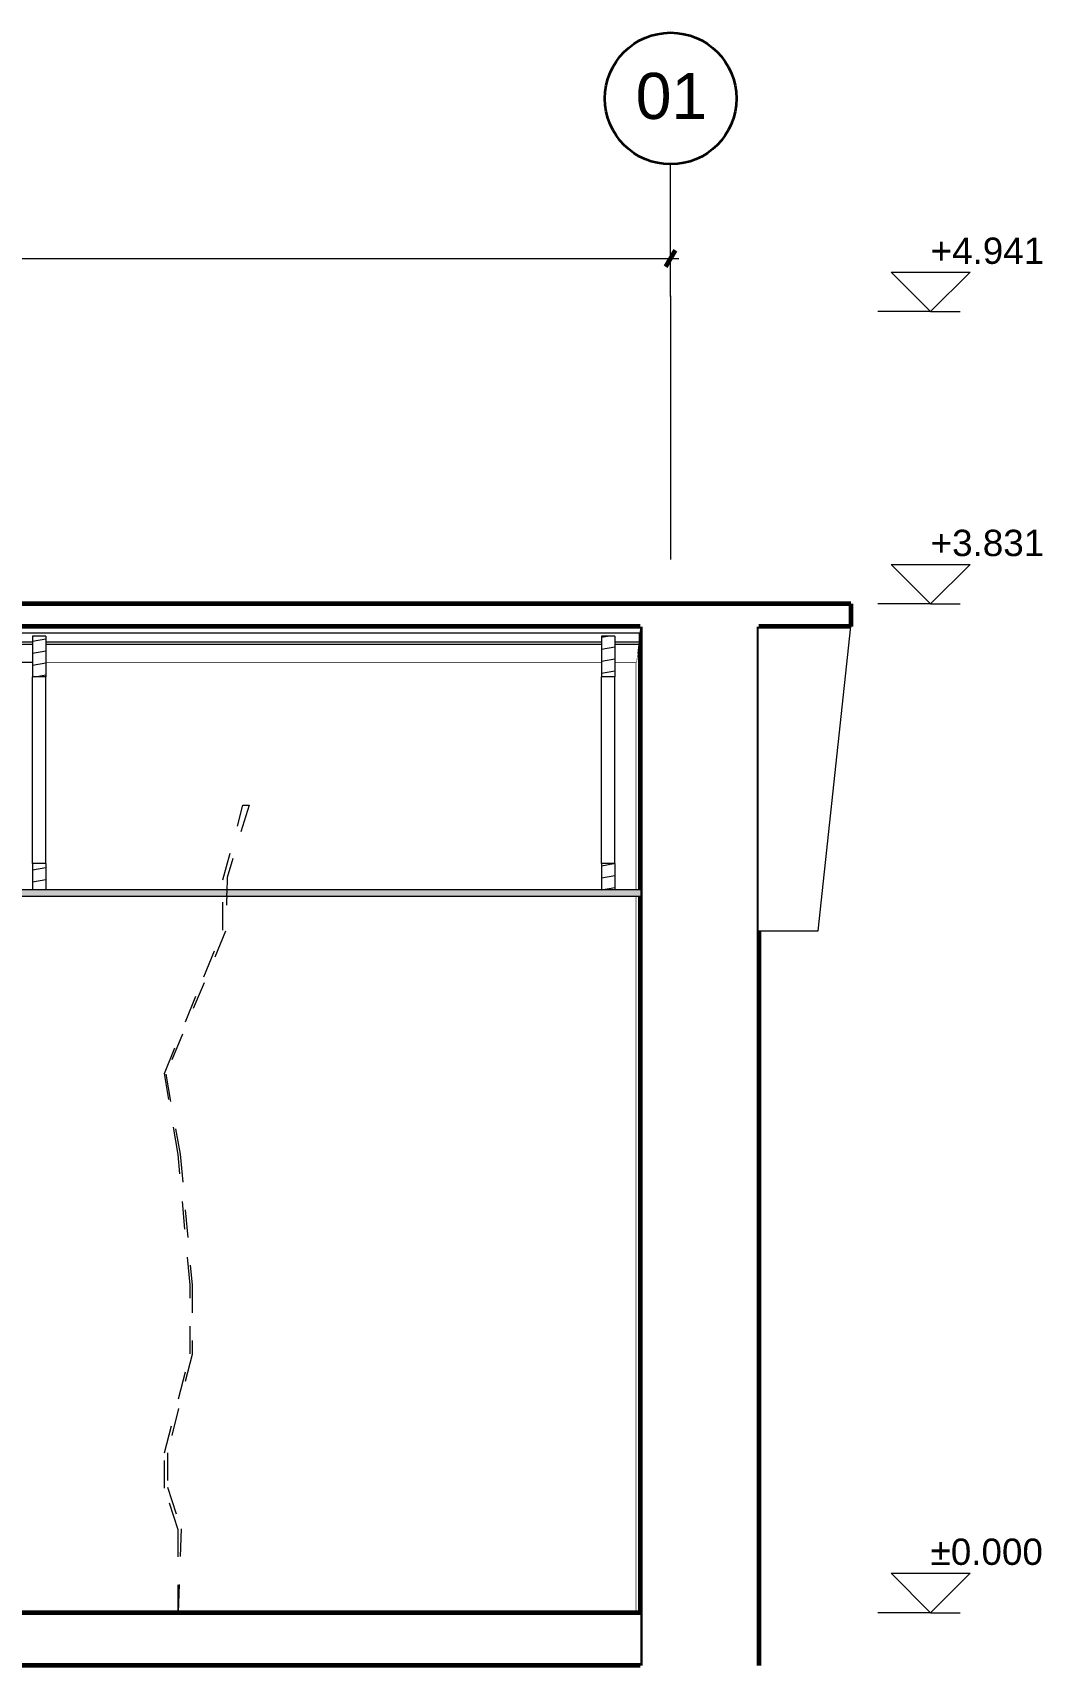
# Model space of a CAD drawing. Header units: metres. Extents: x 48 to 635, y -15 to 39.
# Drawn here: x 526.89 to 530.73, y -14.8 to -8.6 of the extents above; entities that cross this region are included whole.
import ezdxf

# ---------------------------------------------------------------- set-up
doc = ezdxf.new("R2010")
doc.units = ezdxf.units.M
doc.header["$MEASUREMENT"] = 0
doc.linetypes.add('Dashed', pattern=[0.211667, 0.105833, -0.105833])
doc.linetypes.add('Wipeout_Contour', pattern=[1, 0, -1])
for name, color, linetype in [('2D Drafting - General', 7, 'Continuous'), ('Dimensioning - General', 7, 'Continuous'), ('Interior - Furniture', 7, 'Continuous'), ('Shell - Roof', 7, 'Continuous'), ('Site & Landscape - Terrain', 7, 'Continuous'), ('Structural - Bearing', 7, 'Continuous'), ('Structural - Grid', 7, 'Continuous')]:
    doc.layers.add(name, color=color, linetype=linetype)
doc.styles.add('GENERATED_STYLE_1', font='')
doc.styles.get('GENERATED_STYLE_1').set_extended_font_data('Arial')
doc.dimstyles.new('GENERATED_STYLE__7', dxfattribs={"dimtxt": 0.1, "dimasz": 0.0475, "dimexe": 0.18, "dimexo": 0.0625, "dimgap": 0.09, "dimtad": 3, "dimtih": 1, "dimtoh": 1, "dimzin": 0, "dimdsep": 46, "dimtxsty": 'GENERATED_STYLE_1', "dimblk": 'ARROWHEAD_2', "dimblk1": 'ARROWHEAD_2', "dimblk2": 'ARROWHEAD_2', "dimcen": 0.09, "dimclrd": 256, "dimclre": 256, "dimclrt": 5, "dimazin": 0, "dimtfac": 1, "dimtdec": 4, "dimtmove": 0, "dimatfit": 3, "dimfxl": 1, "dimtolj": 1, "dimtzin": 0, "dimarcsym": 0})
pattern_1 = [(10, (535.77004, -14.601266), (-0.00781417, 0.04431635), [])]

# ---------------------------------------------------------------- blocks, each defined once
blk = doc.blocks.new('*D139', base_point=(535.77, -14.6013))
at = {"layer": 'Dimensioning - General', "color": 151, "linetype": 'Continuous', "lineweight": 20, "true_color": 0x80c2ff}
for p, q in [((520.91, -9.5054), (520.91, -9.4116)), ((529.315, -9.5054), (529.315, -9.4116)), ((520.91, -9.4585), (529.315, -9.4585)), ((529.315, -9.4585), (529.3456, -9.4585))]:
    blk.add_line(p, q, dxfattribs=at)
at = {"layer": 'Dimensioning - General', "color": 7, "linetype": 'Continuous', "lineweight": 60}
for p, q in [((520.928, -9.4273), (520.8919, -9.4898)), ((529.297, -9.4898), (529.333, -9.4273))]:
    blk.add_line(p, q, dxfattribs=at)
at = {"layer": 'Dimensioning - General', "color": 5, "lineweight": 25, "insert": (524.9795, -9.5785), "char_height": 0.1, "attachment_point": 7, "style": 'GENERATED_STYLE_1'}
blk.add_mtext('\\A1;{\\pql;\\fArial|b0|i0|c0|p34;8.41}', dxfattribs=at)
blk = doc.blocks.new('ARROWHEAD_2')
at = {"color": 0, "linetype": 'Continuous', "lineweight": 0}
for p, q in [((0, 0), (-1, 0)), ((-0.38, -0.66), (0.38, 0.66))]:
    blk.add_line(p, q, dxfattribs=at)

msp = doc.modelspace()

# ---------------------------------------------------------------- linework, layer by layer
at = {"layer": 'Dimensioning - General', "color": 7, "linetype": 'Continuous', "lineweight": 13}
for p, q in [((530.3025, -9.6607), (530.1525, -9.5107)), ((530.1525, -9.5107), (530.4525, -9.5107)), ((530.4525, -9.5107), (530.3025, -9.6607)), ((530.3025, -10.7704), (530.1525, -10.6204)), ((530.1525, -10.6204), (530.4525, -10.6204)), ((530.4525, -10.6204), (530.3025, -10.7704)), ((530.3025, -14.6013), (530.1525, -14.4513)), ((530.1525, -14.4513), (530.4525, -14.4513)), ((530.4525, -14.4513), (530.3025, -14.6013))]:
    msp.add_line(p, q, dxfattribs=at)
at = {"layer": 'Dimensioning - General', "color": 151, "linetype": 'Continuous', "lineweight": 20, "true_color": 0x80c2ff}
for p, q in [((530.3025, -9.6607), (530.1025, -9.6607)), ((530.3025, -9.6607), (530.415, -9.6607)), ((530.3025, -10.7704), (530.1025, -10.7704)), ((530.3025, -10.7704), (530.415, -10.7704)), ((530.3025, -14.6013), (530.1025, -14.6013)), ((530.3025, -14.6013), (530.415, -14.6013))]:
    msp.add_line(p, q, dxfattribs=at)
at = {"layer": 'Structural - Bearing', "color": 251, "linetype": 'Continuous', "lineweight": 20, "true_color": 0x6a6a6a}
msp.add_line((524.7808, -10.9923), (526.8918, -10.9923), dxfattribs=at)
at = {"layer": 'Structural - Grid', "color": 104, "linetype": 'Continuous', "lineweight": 13, "true_color": 0x029e21}
for p, q in [((529.315, -9.6013), (529.315, -9.1013)), ((529.315, -9.6013), (529.315, -10.1013)), ((529.315, -10.1013), (529.315, -10.6013))]:
    msp.add_line(p, q, dxfattribs=at)
at = {"layer": 'Structural - Grid', "color": 7, "linetype": 'Continuous', "lineweight": 35}
msp.add_circle((529.315, -8.8513), 0.25, dxfattribs=at)
at = {"layer": 'Structural - Grid', "color": 104, "linetype": 'Continuous', "lineweight": 13, "true_color": 0x029e21}
msp.add_point((529.315, -9.6013), dxfattribs=at)
msp.add_point((529.315, -9.6013), dxfattribs=at)

# ---------------------------------------------------------------- texts
at = {"layer": 'Dimensioning - General', "color": 5, "lineweight": 25, "char_height": 0.1, "attachment_point": 7, "style": 'GENERATED_STYLE_1'}
for s, insert in [('\\A1;{\\pql;\\fArial|b0|i0|c0|p34;+4.941}', (530.3025, -9.4807)), ('\\A1;{\\pql;\\fArial|b0|i0|c0|p34;+3.831}', (530.3025, -10.5904)), ('\\A1;{\\pql;\\fArial|b0|i0|c0|p34;±0.000}', (530.3025, -14.4213))]:
    msp.add_mtext(s, dxfattribs=dict(at, insert=insert))
at = {"layer": 'Structural - Grid', "color": 7, "lineweight": 13, "insert": (529.1822, -8.8427), "char_height": 0.175, "attachment_point": 4, "style": 'GENERATED_STYLE_1'}
msp.add_mtext('\\A1;{\\pql;\\pt0;\\fArial|b0|i0|c0|p34;01}', dxfattribs=at)

# ---------------------------------------------------------------- dimensions: what is measured, and where the dimension line sits
at = {"layer": 'Dimensioning - General', "color": 151, "linetype": 'Continuous', "lineweight": 20, "true_color": 0x80c2ff}
dim = msp.add_linear_dim(base=(529.315, -9.4585), p1=(520.90997, -9.4585), p2=(529.315, -9.4585), dimstyle='GENERATED_STYLE__7', dxfattribs=at)
dim.commit()
dim.dimension.update_dxf_attribs({"geometry": '*D139', "text_midpoint": (525.10934, -9.5285), "dimtype": 160})

# ---------------------------------------------------------------- wipeouts: each hides what was drawn before it
at = {"color": 254, "linetype": 'Wipeout_Contour', "lineweight": 0, "ltscale": 2112.485392}
msp.add_wipeout([(526.9418, -10.9923), (526.9418, -11.8563), (529.0528, -11.8563), (529.0528, -10.9923)], dxfattribs=at).dxf.layer = 'Structural - Bearing'
at = {"color": 254, "linetype": 'Wipeout_Contour', "lineweight": 0, "ltscale": 2117.070447}
msp.add_wipeout([(529.1028, -10.9923), (529.1028, -11.8563), (529.1849, -11.8563), (529.1849, -10.9923)], dxfattribs=at).dxf.layer = 'Structural - Bearing'

# ---------------------------------------------------------------- next in the draw order: linework, layer by layer
at = {"layer": 'Structural - Bearing', "color": 251, "linetype": 'Continuous', "lineweight": 20, "true_color": 0x6a6a6a}
for p, q in [((526.9418, -10.9923), (529.0528, -10.9923)), ((529.1028, -10.9923), (529.1849, -10.9923)), ((529.1849, -11.8563), (529.1849, -10.9923)), ((529.1849, -14.6013), (529.1849, -11.8813))]:
    msp.add_line(p, q, dxfattribs=at)

# ---------------------------------------------------------------- next in the draw order: wipeouts: each hides what was drawn before it
at = {"color": 254, "linetype": 'Wipeout_Contour', "lineweight": 0, "ltscale": 2108.162072}
msp.add_wipeout([(526.8918, -11.7563), (526.9418, -11.7563), (526.9418, -11.0474), (526.8918, -11.0474)], dxfattribs=at).dxf.layer = 'Interior - Furniture'
at = {"color": 254, "linetype": 'Wipeout_Contour', "lineweight": 0, "ltscale": 2116.804191}
msp.add_wipeout([(529.0528, -11.7563), (529.1028, -11.7563), (529.1028, -11.0474), (529.0528, -11.0474)], dxfattribs=at).dxf.layer = 'Interior - Furniture'

# ---------------------------------------------------------------- next in the draw order: wipeouts: each hides what was drawn before it
at = {"color": 254, "linetype": 'Wipeout_Contour', "lineweight": 0, "ltscale": 2112.445194}
msp.add_wipeout([(529.0528, -10.9252), (526.9418, -10.9252), (526.9418, -10.9923), (529.0528, -10.9923)], dxfattribs=at).dxf.layer = 'Shell - Roof'
at = {"color": 254, "linetype": 'Wipeout_Contour', "lineweight": 0, "ltscale": 4762.520009}
msp.add_wipeout([(529.1922, -10.9252), (529.1849, -10.9923), (529.1849, -11.8563), (529.1996, -11.8563), (529.1996, -10.8565), (529.197, -10.8803), (529.197, -10.8803), (529.1972, -10.9148), (529.196, -10.9252)], dxfattribs=at).dxf.layer = 'Structural - Bearing'

# ---------------------------------------------------------------- next in the draw order: wipeouts: each hides what was drawn before it
at = {"color": 254, "linetype": 'Wipeout_Contour', "lineweight": 0, "ltscale": 2108.129142}
msp.add_wipeout([(526.8918, -10.994), (526.8918, -11.0474), (526.9418, -11.0474), (526.9418, -10.994)], dxfattribs=at).dxf.layer = 'Interior - Furniture'
at = {"color": 254, "linetype": 'Wipeout_Contour', "lineweight": 0, "ltscale": 2117.439576}
msp.add_wipeout([(529.1849, -14.6013), (529.1996, -14.6013), (529.1996, -11.8813), (529.1849, -11.8813)], dxfattribs=at).dxf.layer = 'Structural - Bearing'

# ---------------------------------------------------------------- next in the draw order: hatches: boundary and pattern name
at = {"layer": 'Interior - Furniture', "linetype": 'Continuous', "lineweight": 13, "true_color": 0xe4ad2c}
h = msp.add_hatch(dxfattribs=at)
h.set_pattern_fill('Wood_0004', color=42, style=0, pattern_type=2)
h.set_pattern_definition(pattern_1)
h.paths.add_polyline_path([(526.8918, -10.994), (526.8918, -11.0474), (526.9418, -11.0474), (526.9418, -10.994)])

# ---------------------------------------------------------------- next in the draw order: linework, layer by layer
at = {"layer": 'Interior - Furniture', "color": 104, "linetype": 'Continuous', "lineweight": 20, "true_color": 0x029e21}
msp.add_line((526.9418, -11.0474), (526.8918, -11.0474), dxfattribs=at)

# ---------------------------------------------------------------- next in the draw order: wipeouts: each hides what was drawn before it
at = {"color": 254, "linetype": 'Wipeout_Contour', "lineweight": 0, "ltscale": 2118.335938}
msp.add_wipeout([(529.1996, -10.8565), (529.1996, -14.8013), (529.6497, -14.8013), (529.6497, -10.8565)], dxfattribs=at).dxf.layer = 'Structural - Bearing'

# ---------------------------------------------------------------- next in the draw order: linework, layer by layer
at = {"layer": 'Structural - Bearing', "color": 251, "linetype": 'Continuous', "lineweight": 20, "true_color": 0x6a6a6a}
for p, q in [((529.197, -10.8803), (529.1996, -10.8565)), ((529.1849, -10.9923), (529.1922, -10.9252))]:
    msp.add_line(p, q, dxfattribs=at)
at = {"layer": 'Structural - Bearing', "color": 7, "linetype": 'Continuous', "lineweight": 60}
for p, q in [((529.1996, -10.8565), (529.1996, -11.8563)), ((529.6497, -10.8565), (529.6497, -14.8013)), ((529.1996, -11.8563), (529.1996, -11.8813)), ((529.1996, -11.8813), (529.1996, -14.6013)), ((529.1996, -14.6013), (529.1996, -14.8013))]:
    msp.add_line(p, q, dxfattribs=at)

# ---------------------------------------------------------------- next in the draw order: wipeouts: each hides what was drawn before it
at = {"color": 254, "linetype": 'Wipeout_Contour', "lineweight": 0, "ltscale": 2100.965381}
msp.add_wipeout([(521.0579, -10.8565), (521.0597, -10.8803), (529.197, -10.8803), (529.1996, -10.8565)], dxfattribs=at).dxf.layer = 'Shell - Roof'
at = {"color": 254, "linetype": 'Wipeout_Contour', "lineweight": 0, "ltscale": 2120.026076}
msp.add_wipeout([(529.6497, -10.8565), (529.6497, -12.0119), (529.8749, -12.0119), (529.9997, -10.8565)], dxfattribs=at).dxf.layer = 'Shell - Roof'
at = {"color": 254, "linetype": 'Wipeout_Contour', "lineweight": 0, "ltscale": 2117.118634}
msp.add_wipeout([(529.1028, -10.9252), (529.1028, -10.9923), (529.1849, -10.9923), (529.1922, -10.9252)], dxfattribs=at).dxf.layer = 'Shell - Roof'
at = {"color": 254, "linetype": 'Wipeout_Contour', "lineweight": 0, "ltscale": 2101.052688}
msp.add_wipeout([(529.1996, -11.8563), (521.0579, -11.8563), (521.0579, -11.8813), (529.1996, -11.8813)], dxfattribs=at).dxf.layer = 'Site & Landscape - Terrain'
at = {"color": 254, "linetype": 'Wipeout_Contour', "lineweight": 0, "ltscale": 2095.719988}
msp.add_wipeout([(518.247, -14.8013), (529.1996, -14.8013), (529.1996, -14.6013), (518.247, -14.6013)], dxfattribs=at).dxf.layer = 'Structural - Bearing'

# ---------------------------------------------------------------- next in the draw order: hatches: boundary and pattern name
at = {"layer": 'Site & Landscape - Terrain', "linetype": 'Continuous', "lineweight": 15, "true_color": 0x93a0c6}
h = msp.add_hatch(dxfattribs=at)
h.set_pattern_fill('Plaster_0004', color=253, style=0, pattern_type=2)
h.set_pattern_definition([(0, (535.77004, -14.60127), (0, 0.08660254), [0, -0.05]), (0, (535.79504, -14.557965), (0, 0.08660254), [0, -0.05])])
h.paths.add_polyline_path([(529.1996, -11.8563), (521.0579, -11.8563), (521.0579, -11.8813), (529.1996, -11.8813)])

# ---------------------------------------------------------------- next in the draw order: linework, layer by layer
at = {"layer": '2D Drafting - General', "color": 7, "linetype": 'Dashed', "lineweight": 13}
msp.add_lwpolyline([(527.4445, -14.6013), (527.4445, -14.2863), (527.392, -14.1288), (527.392, -13.9938), (527.4895, -13.6188), (527.4895, -13.3563), (527.4445, -12.8613), (527.392, -12.5538), (527.542, -12.1863), (527.6141, -12.0095), (527.6141, -11.8188), (527.6906, -11.5353), (527.7136, -11.5353), (527.6308, -11.8093), (527.6247, -12.0139), (527.3972, -12.5559), (527.452, -12.8606), (527.4972, -13.3563), (527.4972, -13.6208), (527.4037, -13.9938), (527.4037, -14.1249), (527.4562, -14.2824)], close=True, dxfattribs=at)
at = {"layer": 'Shell - Roof', "color": 23, "linetype": 'Continuous', "lineweight": 13, "true_color": 0xbf8080}
msp.add_line((529.6497, -12.0119), (529.8749, -12.0119), dxfattribs=at)
at = {"layer": 'Site & Landscape - Terrain', "color": 55, "linetype": 'Continuous', "lineweight": 13, "true_color": 0xa2a233}
for p, q in [((529.1996, -11.8813), (521.0579, -11.8813)), ((526.8918, -11.8563), (524.7808, -11.8563)), ((529.0528, -11.8563), (526.9418, -11.8563)), ((529.1996, -11.8563), (529.1028, -11.8563))]:
    msp.add_line(p, q, dxfattribs=at)
at = {"layer": 'Structural - Bearing', "color": 7, "linetype": 'Continuous', "lineweight": 60}
for p, q in [((529.1996, -14.6013), (525.9996, -14.6013)), ((529.1996, -14.8013), (518.247, -14.8013))]:
    msp.add_line(p, q, dxfattribs=at)

# ---------------------------------------------------------------- next in the draw order: wipeouts: each hides what was drawn before it
at = {"color": 254, "linetype": 'Wipeout_Contour', "lineweight": 0, "ltscale": 2096.942407}
msp.add_wipeout([(529.9997, -10.7704), (518.2477, -10.7704), (518.2477, -10.8565), (529.9997, -10.8565)], dxfattribs=at).dxf.layer = 'Shell - Roof'

# ---------------------------------------------------------------- next in the draw order: linework, layer by layer
at = {"layer": 'Shell - Roof', "color": 7, "linetype": 'Continuous', "lineweight": 60}
for p, q in [((529.9997, -10.7704), (518.2477, -10.7704)), ((529.9997, -10.7704), (529.9997, -10.8565)), ((529.1996, -10.8565), (521.0579, -10.8565)), ((529.9997, -10.8565), (529.6497, -10.8565))]:
    msp.add_line(p, q, dxfattribs=at)
at = {"layer": 'Shell - Roof', "color": 23, "linetype": 'Continuous', "lineweight": 13, "true_color": 0xbf8080}
msp.add_line((529.8749, -12.0119), (529.9997, -10.8565), dxfattribs=at)

# ---------------------------------------------------------------- next in the draw order: wipeouts: each hides what was drawn before it
at = {"color": 254, "linetype": 'Wipeout_Contour', "lineweight": 0, "ltscale": 2108.197198}
msp.add_wipeout([(526.8918, -11.8563), (526.9418, -11.8563), (526.9418, -11.7563), (526.8918, -11.7563)], dxfattribs=at).dxf.layer = 'Interior - Furniture'
at = {"color": 254, "linetype": 'Wipeout_Contour', "lineweight": 0, "ltscale": 2116.839173}
msp.add_wipeout([(529.0528, -11.8563), (529.1028, -11.8563), (529.1028, -11.7563), (529.0528, -11.7563)], dxfattribs=at).dxf.layer = 'Interior - Furniture'

# ---------------------------------------------------------------- next in the draw order: hatches: boundary and pattern name
at = {"layer": 'Interior - Furniture', "linetype": 'Continuous', "lineweight": 13, "true_color": 0xe4ad2c}
h = msp.add_hatch(dxfattribs=at)
h.set_pattern_fill('Wood_0004', color=42, style=0, pattern_type=2)
h.set_pattern_definition(pattern_1)
h.paths.add_polyline_path([(526.8918, -11.8563), (526.9418, -11.8563), (526.9418, -11.7563), (526.8918, -11.7563)])
h = msp.add_hatch(dxfattribs=at)
h.set_pattern_fill('Wood_0004', color=42, style=0, pattern_type=2)
h.set_pattern_definition(pattern_1)
h.paths.add_polyline_path([(529.0528, -11.8563), (529.1028, -11.8563), (529.1028, -11.7563), (529.0528, -11.7563)])

# ---------------------------------------------------------------- next in the draw order: linework, layer by layer
at = {"layer": 'Interior - Furniture', "color": 134, "linetype": 'Continuous', "lineweight": 18}
for p, q in [((526.8918, -11.7563), (526.8918, -11.0474)), ((526.9418, -11.7563), (526.9418, -11.0474))]:
    msp.add_line(p, q, dxfattribs=at)
at = {"layer": 'Interior - Furniture', "color": 104, "linetype": 'Continuous', "lineweight": 20, "true_color": 0x029e21}
for p, q in [((526.8918, -11.7563), (526.8918, -11.8563)), ((526.9418, -11.7563), (526.8918, -11.7563)), ((526.9418, -11.7563), (526.9418, -11.8563)), ((529.0528, -11.7563), (529.0528, -11.8563)), ((529.1028, -11.7563), (529.0528, -11.7563)), ((529.1028, -11.7563), (529.1028, -11.8563)), ((526.9418, -11.8563), (526.8918, -11.8563)), ((529.1028, -11.8563), (529.0528, -11.8563))]:
    msp.add_line(p, q, dxfattribs=at)

# ---------------------------------------------------------------- next in the draw order: wipeouts: each hides what was drawn before it
at = {"color": 254, "linetype": 'Wipeout_Contour', "lineweight": 0, "ltscale": 10514.825059}
msp.add_wipeout([(521.0597, -10.8803), (521.0596, -10.9148), (522.5697, -10.9148), (522.5697, -10.8925), (522.6197, -10.8925), (522.6197, -10.9148), (524.7308, -10.9148), (524.7308, -10.8925), (524.7808, -10.8925), (524.7808, -10.9148), (526.8918, -10.9148), (526.8918, -10.8925), (526.9418, -10.8925), (526.9418, -10.9148), (529.0528, -10.9148), (529.0528, -10.8925), (529.1028, -10.8925), (529.1028, -10.9148), (529.1972, -10.9148), (529.197, -10.8803)], dxfattribs=at).dxf.layer = 'Interior - Furniture'

# ---------------------------------------------------------------- next in the draw order: linework, layer by layer
at = {"layer": 'Interior - Furniture', "color": 104, "linetype": 'Continuous', "lineweight": 13, "true_color": 0x029e21}
for p, q in [((521.0597, -10.8803), (529.197, -10.8803)), ((524.7808, -10.9148), (526.8918, -10.9148)), ((526.8918, -10.9252), (524.7808, -10.9252))]:
    msp.add_line(p, q, dxfattribs=at)

# ---------------------------------------------------------------- next in the draw order: wipeouts: each hides what was drawn before it
at = {"color": 254, "linetype": 'Wipeout_Contour', "lineweight": 0, "ltscale": 2112.441978}
msp.add_wipeout([(529.0528, -10.9148), (526.9418, -10.9148), (526.9418, -10.9252), (529.0528, -10.9252)], dxfattribs=at).dxf.layer = 'Interior - Furniture'
at = {"color": 254, "linetype": 'Wipeout_Contour', "lineweight": 0, "ltscale": 2117.062429}
msp.add_wipeout([(529.1028, -10.9148), (529.1028, -10.9252), (529.196, -10.9252), (529.1972, -10.9148)], dxfattribs=at).dxf.layer = 'Interior - Furniture'

# ---------------------------------------------------------------- next in the draw order: linework, layer by layer
at = {"layer": 'Interior - Furniture', "color": 104, "linetype": 'Continuous', "lineweight": 13, "true_color": 0x029e21}
for p, q in [((529.1972, -10.9148), (529.197, -10.8803)), ((526.9418, -10.9148), (529.0528, -10.9148)), ((529.0528, -10.9252), (526.9418, -10.9252)), ((529.1028, -10.9148), (529.1972, -10.9148)), ((529.196, -10.9252), (529.1028, -10.9252)), ((529.196, -10.9252), (529.1972, -10.9148))]:
    msp.add_line(p, q, dxfattribs=at)

# ---------------------------------------------------------------- next in the draw order: wipeouts: each hides what was drawn before it
at = {"color": 254, "linetype": 'Wipeout_Contour', "lineweight": 0, "ltscale": 2108.122693}
msp.add_wipeout([(526.8918, -10.994), (526.9418, -10.994), (526.9418, -10.8925), (526.8918, -10.8925)], dxfattribs=at).dxf.layer = 'Interior - Furniture'
at = {"color": 254, "linetype": 'Wipeout_Contour', "lineweight": 0, "ltscale": 2116.764973}
msp.add_wipeout([(529.0528, -10.994), (529.1028, -10.994), (529.1028, -10.8925), (529.0528, -10.8925)], dxfattribs=at).dxf.layer = 'Interior - Furniture'

# ---------------------------------------------------------------- next in the draw order: hatches: boundary and pattern name
at = {"layer": 'Interior - Furniture', "linetype": 'Continuous', "lineweight": 13, "true_color": 0xe4ad2c}
h = msp.add_hatch(dxfattribs=at)
h.set_pattern_fill('Wood_0004', color=42, style=0, pattern_type=2)
h.set_pattern_definition(pattern_1)
h.paths.add_polyline_path([(526.8918, -10.994), (526.9418, -10.994), (526.9418, -10.8925), (526.8918, -10.8925)])
h = msp.add_hatch(dxfattribs=at)
h.set_pattern_fill('Wood_0004', color=42, style=0, pattern_type=2)
h.set_pattern_definition(pattern_1)
h.paths.add_polyline_path([(529.0528, -10.994), (529.1028, -10.994), (529.1028, -10.8925), (529.0528, -10.8925)])

# ---------------------------------------------------------------- next in the draw order: linework, layer by layer
at = {"layer": 'Interior - Furniture', "color": 104, "linetype": 'Continuous', "lineweight": 20, "true_color": 0x029e21}
for p, q in [((526.9418, -10.8925), (526.8918, -10.8925)), ((529.1028, -10.8925), (529.0528, -10.8925))]:
    msp.add_line(p, q, dxfattribs=at)
at = {"layer": 'Interior - Furniture', "color": 104, "linetype": 'Continuous', "lineweight": 20, "true_color": 0x029e21, "flags": 128}
for points in [[(526.8918, -10.8925), (526.8918, -10.994), (526.8918, -11.0474)], [(526.9418, -10.8925), (526.9418, -10.994), (526.9418, -11.0474)]]:
    msp.add_lwpolyline(points, dxfattribs=at)

# ---------------------------------------------------------------- next in the draw order: wipeouts: each hides what was drawn before it
at = {"color": 254, "linetype": 'Wipeout_Contour', "lineweight": 0, "ltscale": 2116.771395}
msp.add_wipeout([(529.0528, -10.994), (529.0528, -11.0474), (529.1028, -11.0474), (529.1028, -10.994)], dxfattribs=at).dxf.layer = 'Interior - Furniture'

# ---------------------------------------------------------------- next in the draw order: hatches: boundary and pattern name
at = {"layer": 'Interior - Furniture', "linetype": 'Continuous', "lineweight": 13, "true_color": 0xe4ad2c}
h = msp.add_hatch(dxfattribs=at)
h.set_pattern_fill('Wood_0004', color=42, style=0, pattern_type=2)
h.set_pattern_definition(pattern_1)
h.paths.add_polyline_path([(529.0528, -10.994), (529.0528, -11.0474), (529.1028, -11.0474), (529.1028, -10.994)])

# ---------------------------------------------------------------- next in the draw order: linework, layer by layer
at = {"layer": 'Interior - Furniture', "color": 134, "linetype": 'Continuous', "lineweight": 18}
for p, q in [((529.0528, -11.7563), (529.0528, -11.0474)), ((529.1028, -11.7563), (529.1028, -11.0474))]:
    msp.add_line(p, q, dxfattribs=at)
at = {"layer": 'Interior - Furniture', "color": 104, "linetype": 'Continuous', "lineweight": 20, "true_color": 0x029e21}
msp.add_line((529.1028, -11.0474), (529.0528, -11.0474), dxfattribs=at)
at = {"layer": 'Interior - Furniture', "color": 104, "linetype": 'Continuous', "lineweight": 20, "true_color": 0x029e21, "flags": 128}
for points in [[(529.0528, -10.8925), (529.0528, -10.994), (529.0528, -11.0474)], [(529.1028, -10.8925), (529.1028, -10.994), (529.1028, -11.0474)]]:
    msp.add_lwpolyline(points, dxfattribs=at)

doc.saveas('drawing.dxf')
